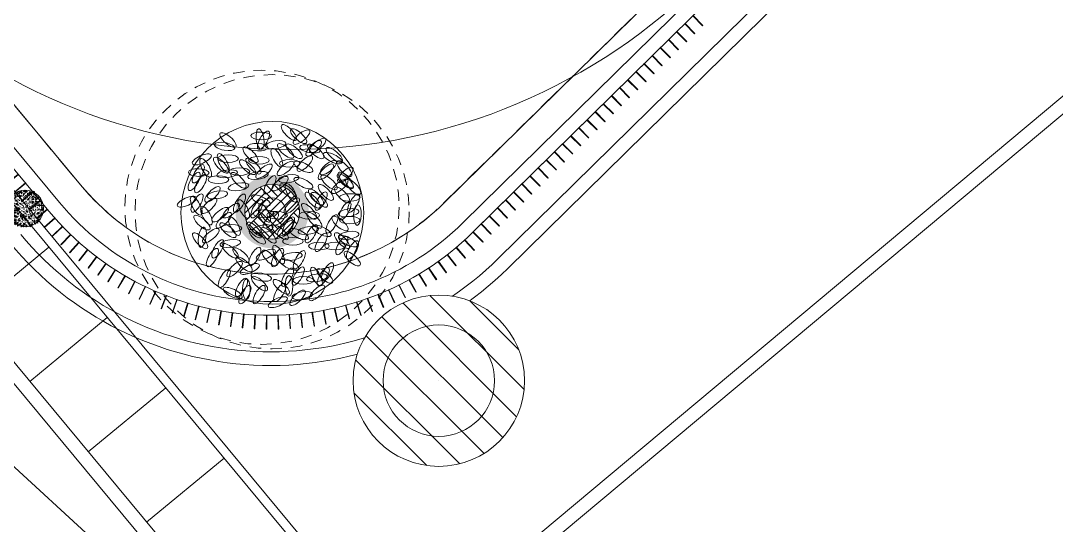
# Model space of a CAD drawing. Header units: millimetres. Extents: x 2471 to 2909, y 1327 to 1568.
# Drawn here: x 2659.06 to 2670.38, y 1365.26 to 1370.78 of the extents above; entities that cross this region are included whole.
import ezdxf

# ---------------------------------------------------------------- set-up
doc = ezdxf.new("R2010")
doc.units = ezdxf.units.MM
doc.set_wipeout_variables(frame=1)
for name, pattern in [('HIDDEN', [0.375, 0.25, -0.125]), ('XREF_PAISAJISMO_200612$0$HIDDEN2', [0.1875, 0.125, -0.0625]), ('XREF_PISOS_200612$0$DASHED', [19.05, 12.7, -6.35]), ('XREF_PISOS_200612$0$HIDDEN2', [0.1875, 0.125, -0.0625])]:
    doc.linetypes.add(name, pattern=pattern)
doc.layers.get('0').update_dxf_attribs({"color": 251, "lineweight": 9})
doc.layers.get('DEFPOINTS').update_dxf_attribs({"color": 251, "lineweight": 9})
for name, color, linetype, lineweight in [('A-MURO BAJO', 251, 'Continuous', 13), ('A-MUROS', 251, 'Continuous', 13), ('A-PROYECCIONES', 251, 'HIDDEN', 13), ('A_30_DispositivosSanit', 251, 'Continuous', 13), ('XREF_PAISAJISMO_200612$0$A-CARP', 251, 'Continuous', 13), ('XREF_PAISAJISMO_200612$0$A-MURO BAJO', 251, 'Continuous', 13), ('XREF_PAISAJISMO_200612$0$A-PISO', 251, 'Continuous', 13), ('XREF_PAISAJISMO_200612$0$A-PISO-BAJO', 251, 'Continuous', 13), ('XREF_PAISAJISMO_200612$0$HATCH', 251, 'Continuous', 13), ('XREF_PAISAJISMO_200612$0$I-VEGETACION', 251, 'Continuous', 13), ('XREF_PISOS_200612$0$A-HATCH-PISOS', 251, 'Continuous', 13), ('XREF_PISOS_200612$0$A-TECHO-PROY', 251, 'XREF_PISOS_200612$0$DASHED', 13), ('XREF_VEGETACION_200612$0$0_PA_alternathera verde', 251, 'Continuous', 13), ('XREF_VEGETACION_200612$0$0_PA_arrayan', 251, 'Continuous', 13), ('XREF_VEGETACION_200612$0$0_PA_ficus', 251, 'Continuous', 13)]:
    doc.layers.add(name, color=color, linetype=linetype, lineweight=lineweight)

# ---------------------------------------------------------------- blocks, each defined once
blk = doc.blocks.new('CERCO_TORRE-A_01_PISO-2')
at = {"layer": 'A-MURO BAJO', "color": 252}
for p, q in [((1.127, 6, 0), (0.027, 6.005, 0)), ((1.122, 5, 0), (0.022, 5.005, 0)), ((1.118, 4, 0), (0.018, 4.005, 0)), ((1.113, 3, 0), (0.013, 3.005, 0))]:
    blk.add_line(p, q, dxfattribs=at)
at = {"layer": 'A-MURO BAJO', "color": 252, "elevation": 0}
blk.add_lwpolyline([(3, 0), (1.1, 0), (1.223, 27.745)], dxfattribs=at)
at = {"layer": 'A-MURO BAJO', "color": 4, "elevation": 0}
blk.add_lwpolyline([(3, 0.1), (1.2, 0.1), (1.323, 27.745)], dxfattribs=at)
at = {"layer": 'A-MUROS', "color": 3, "elevation": 0}
blk.add_lwpolyline([(-2.086, 14.8), (-0.084, 14.8), (-0.149, 0.15), (-2, 0.15), (-2, 0), (0, 0), (0.123, 27.75), (-3.686, 27.75)], dxfattribs=at)
at = {"layer": 'A-PROYECCIONES', "linetype": 'Continuous', "ltscale": 0.5}
blk.add_line((-0.149, 0.15, 0), (-2.086, 14.8, 0), dxfattribs=at)
blk = doc.blocks.new('XREF_VEGETACION_200612$0$FICUS')
at = {"color": 251, "lineweight": 9}
blk.add_circle((0.5865, 0.3153), 0.4, dxfattribs=at)
at = {"color": 251, "lineweight": 0, "extrusion": (0, 0, -1)}
for centre, major_axis in [((0.5327, 0.6382), (-0.0064, 0.0447)), ((0.5477, 0.6331), (0.0223, 0.0393)), ((0.7673, 0.598), (0.0319, 0.0319)), ((0.6016, 0.6138), (0.0446, 0.007)), ((0.7287, 0.531), (0.0319, 0.0319)), ((0.2625, 0.4863), (0.0223, 0.0393)), ((0.3889, 0.4862), (0.0446, 0.007)), ((0.5236, 0.4791), (0.0446, 0.007)), ((0.8209, 0.4955), (0.0319, 0.0319)), ((0.906, 0.4813), (0.0319, 0.0319)), ((0.2444, 0.4529), (0.0223, 0.0393)), ((0.2729, 0.4434), (0.0223, 0.0393)), ((0.5762, 0.4382), (0.0223, 0.0393)), ((0.6584, 0.4649), (0.0446, 0.007)), ((0.3245, 0.3963), (0.0319, 0.0319)), ((0.3463, 0.394), (0.0446, 0.007)), ((0.4385, 0.4295), (0.0446, 0.007)), ((0.7997, 0.3669), (0.0223, 0.0393)), ((0.257, 0.3584), (0.0223, 0.0393)), ((0.3103, 0.3466), (0.0319, 0.0319)), ((0.4431, 0.3574), (0.0223, 0.0393)), ((0.5191, 0.3336), (0.0223, 0.0393)), ((0.672, 0.3466), (0.0319, 0.0319)), ((0.9043, 0.3241), (0.0223, 0.0393)), ((0.9424, 0.3574), (0.0223, 0.0393)), ((0.3741, 0.2828), (0.0319, 0.0319)), ((0.549, 0.3118), (0.0452, 0)), ((0.5798, 0.2828), (0.0319, 0.0319)), ((0.9208, 0.3161), (0.0446, 0.007)), ((0.6436, 0.2474), (0.0319, 0.0319)), ((0.6571, 0.2575), (0.0223, 0.0393)), ((0.8473, 0.267), (0.0223, 0.0393)), ((0.9249, 0.2834), (0.0452, 0)), ((0.5449, 0.2452), (0.0446, 0.007)), ((0.7435, 0.2381), (0.0446, 0.007)), ((0.7569, 0.2242), (0.0223, 0.0393)), ((0.7997, 0.1862), (0.0223, 0.0393)), ((0.9208, 0.2168), (0.0446, 0.007)), ((0.3479, 0.1577), (0.0223, 0.0393)), ((0.4031, 0.1814), (0.0446, 0.007)), ((0.8906, 0.1722), (0.0223, 0.0393)), ((0.9376, 0.1529), (0.0223, 0.0393)), ((0.3242, 0.1197), (0.0223, 0.0393)), ((0.5096, 0.1244), (0.0223, 0.0393)), ((0.6095, 0.1197), (0.0223, 0.0393)), ((0.6726, 0.1246), (0.0446, 0.007)), ((0.7046, 0.1101), (0.0223, 0.0393)), ((0.4215, 0.0689), (0.0319, 0.0319)), ((0.8282, 0.057), (0.0223, 0.0393)), ((0.3764, 0.0287), (0.0223, 0.0393)), ((0.6527, 0.0336), (0.0223, 0.0393)), ((0.6999, 0.0388), (0.0223, 0.0393)), ((0.7812, 0.0312), (0.0446, 0.007)), ((0.8094, 0.0364), (0.0223, 0.0393)), ((0.4515, -0.0113), (0.0223, 0.0393)), ((0.4667, -0.0426), (0.0223, 0.0393)), ((0.4731, -0.0189), (0, 0.0452)), ((0.5285, -0.0426), (0.0223, 0.0393)), ((0.6189, -0.0331), (0.0223, 0.0393)), ((0.6594, -0.0044), (0, 0.0452)), ((0.7815, -0.0351), (0.0319, 0.0319)), ((0.6972, -0.0563), (0.0319, 0.0319)), ((0.7174, -0.0468), (0.0446, 0.007))]:
    blk.add_ellipse(centre, major_axis=major_axis, ratio=0.368421, start_param=3.141593, end_param=9.424778, dxfattribs=at)
at = {"color": 251, "lineweight": 0}
for centre, major_axis in [((0.6588, 0.667), (-0.031, 0.0328)), ((0.3781, 0.6063), (-0.0444, 0.0083)), ((0.4912, 0.5699), (-0.031, 0.0328)), ((0.5221, 0.6028), (-0.0452, 0.0013)), ((0.6061, 0.5569), (-0.0212, 0.0399)), ((0.7511, 0.5955), (-0.0444, 0.0083)), ((0.2948, 0.5127), (-0.0212, 0.0399)), ((0.3622, 0.5239), (-0.031, 0.0328)), ((0.3716, 0.5343), (-0.0212, 0.0399)), ((0.504, 0.5199), (-0.031, 0.0328)), ((0.9016, 0.5089), (-0.031, 0.0328)), ((0.2644, 0.4918), (-0.0452, 0.0013)), ((0.4384, 0.4579), (-0.031, 0.0328)), ((0.9073, 0.4591), (-0.031, 0.0328)), ((0.9403, 0.4295), (-0.031, 0.0328)), ((0.6683, 0.403), (-0.0212, 0.0399)), ((0.7629, 0.371), (-0.031, 0.0328)), ((0.7775, 0.3848), (-0.031, 0.0328)), ((0.8206, 0.4048), (-0.031, 0.0328)), ((0.8922, 0.3941), (-0.031, 0.0328)), ((0.2534, 0.3462), (-0.0212, 0.0399)), ((0.461, 0.332), (-0.0212, 0.0399)), ((0.2984, 0.3033), (-0.0212, 0.0399)), ((0.5525, 0.3152), (-0.0212, 0.0399)), ((0.7473, 0.3218), (-0.031, 0.0328)), ((0.7705, 0.2827), (-0.031, 0.0328)), ((0.9588, 0.3057), (0.0013, 0.0452)), ((0.4208, 0.2571), (-0.0212, 0.0399)), ((0.5068, 0.2404), (-0.031, 0.0328)), ((0.2706, 0.1932), (0.031, -0.0328)), ((0.2798, 0.2088), (-0.0077, -0.0445)), ((0.57, 0.2174), (-0.031, 0.0328)), ((0.8913, 0.1938), (-0.031, 0.0328)), ((0.5743, 0.118), (-0.031, 0.0328)), ((0.6139, 0.1328), (-0.0212, 0.0399)), ((0.5382, 0.0345), (-0.0444, 0.0083)), ((0.7797, 0.0367), (-0.0212, 0.0399))]:
    blk.add_ellipse(centre, major_axis=major_axis, ratio=0.368421, start_param=3.141593, end_param=9.424778, dxfattribs=at)
for centre, major_axis in [((0.7013, 0.6512), (-0.034, 0.0297)), ((0.3926, 0.634), (-0.034, 0.0297)), ((0.5377, 0.652), (0.0452, -0.0013)), ((0.6447, 0.5865), (-0.034, 0.0297)), ((0.6822, 0.5851), (-0.034, 0.0297)), ((0.7761, 0.5846), (-0.034, 0.0297)), ((0.8574, 0.5691), (-0.034, 0.0297)), ((0.4782, 0.5152), (-0.034, 0.0297)), ((0.7223, 0.5169), (-0.0407, 0.0197)), ((0.8507, 0.555), (-0.0407, 0.0197)), ((0.7223, 0.4456), (-0.0407, 0.0197)), ((0.8349, 0.4486), (-0.034, 0.0297)), ((0.9062, 0.4534), (-0.034, 0.0297)), ((0.6542, 0.4106), (-0.034, 0.0297)), ((0.7921, 0.3726), (-0.034, 0.0297)), ((0.5369, 0.3696), (-0.0407, 0.0197)), ((0.6073, 0.3051), (0.0452, -0.0013)), ((0.2785, 0.2727), (-0.034, 0.0297)), ((0.3926, 0.2395), (-0.034, 0.0297)), ((0.8824, 0.2688), (-0.034, 0.0297)), ((0.521, 0.2109), (-0.034, 0.0297)), ((0.6209, 0.2299), (-0.034, 0.0297)), ((0.7033, 0.2222), (-0.0407, 0.0197)), ((0.8032, 0.2364), (-0.0407, 0.0197)), ((0.4021, 0.1491), (-0.034, 0.0297)), ((0.9175, 0.1913), (-0.0407, 0.0197)), ((0.4497, 0.1301), (-0.034, 0.0297)), ((0.9359, 0.1151), (-0.034, 0.0297)), ((0.463, 0.0902), (-0.034, 0.0297)), ((0.6605, 0.0891), (-0.0407, 0.0197)), ((0.8163, 0.0391), (-0.034, 0.0297)), ((0.5304, 0.0058), (-0.034, 0.0297)), ((0.6255, -0.0084), (-0.034, 0.0297)), ((0.4131, -0.0352), (-0.0407, 0.0197))]:
    blk.add_ellipse(centre, major_axis=major_axis, ratio=0.368421, dxfattribs=at)
at = {"color": 251, "lineweight": 0, "extrusion": (0, 0, -1)}
for centre, major_axis in [((0.7137, 0.6467), (0.0348, 0.0288)), ((0.7849, 0.6104), (0.0348, 0.0288)), ((0.2781, 0.5492), (0.0412, 0.0185)), ((0.393, 0.5528), (-0.0452, 0)), ((0.5277, 0.5457), (-0.0452, 0)), ((0.6441, 0.5097), (0.0348, 0.0288)), ((0.6625, 0.5316), (-0.0452, 0)), ((0.8313, 0.5135), (0.0348, 0.0288)), ((0.4426, 0.4961), (-0.0452, 0)), ((0.5502, 0.4976), (0.0348, 0.0288)), ((0.3504, 0.4607), (-0.0452, 0)), ((0.62, 0.4434), (0.0348, 0.0288)), ((0.8813, 0.4312), (0.0348, 0.0288)), ((0.2124, 0.3643), (0.0412, 0.0185)), ((0.9249, 0.3827), (-0.0452, 0)), ((0.3585, 0.3074), (0.0348, 0.0288)), ((0.4066, 0.325), (0.0348, 0.0288)), ((0.7476, 0.3047), (-0.0452, 0)), ((0.3174, 0.2154), (-0.0348, -0.0288)), ((0.4072, 0.248), (-0.0452, 0)), ((0.6767, 0.1913), (-0.0452, 0)), ((0.7901, 0.17), (-0.0452, 0)), ((0.861, 0.17), (-0.0452, 0)), ((0.5581, 0.1323), (0.0412, 0.0185)), ((0.488, 0.0697), (0.0412, 0.0185)), ((0.7215, 0.0198), (-0.0452, 0)), ((0.6107, -0.0757), (0.0412, 0.0185))]:
    blk.add_ellipse(centre, major_axis=major_axis, ratio=0.368421, dxfattribs=at)
blk = doc.blocks.new('XREF_VEGETACION_200612$0$vib 2')
at = {"layer": 'XREF_VEGETACION_200612$0$0_PA_arrayan', "color": 68, "true_color": 0x3d5200}
for points in [[(471.903, 17.319), (471.913, 17.309), (471.928, 17.311), (471.915, 17.324)], [(471.914, 17.348), (471.92, 17.335), (471.935, 17.333), (471.927, 17.349)], [(471.931, 17.375), (471.936, 17.362), (471.95, 17.358), (471.944, 17.375)], [(471.967, 17.324), (471.963, 17.337), (471.949, 17.342), (471.954, 17.325)], [(471.969, 17.37), (471.971, 17.356), (471.984, 17.35), (471.982, 17.367)], [(471.999, 17.403), (471.987, 17.384), (471.995, 17.362), (472.011, 17.386)], [(472.007, 17.349), (472.006, 17.335), (472.018, 17.325), (472.019, 17.343)], [(472.024, 17.409), (472.018, 17.396), (472.025, 17.383), (472.033, 17.399)], [(472.031, 17.389), (472.027, 17.376), (472.037, 17.364), (472.041, 17.382)], [(472.065, 17.376), (472.059, 17.363), (472.066, 17.35), (472.074, 17.367)], [(472.069, 17.417), (472.065, 17.403), (472.073, 17.391), (472.079, 17.408)], [(472.086, 17.325), (472.08, 17.312), (472.088, 17.299), (472.095, 17.316)], [(472.096, 17.408), (472.088, 17.397), (472.092, 17.383), (472.103, 17.397)], [(472.123, 17.381), (472.112, 17.374), (472.11, 17.359), (472.126, 17.369)], [(472.15, 17.398), (472.139, 17.388), (472.141, 17.373), (472.154, 17.385)], [(472.169, 17.375), (472.156, 17.368), (472.154, 17.354), (472.17, 17.362)], [(472.197, 17.333), (472.183, 17.333), (472.174, 17.32), (472.192, 17.321)], [(472.192, 17.403), (472.187, 17.381), (472.203, 17.363), (472.209, 17.392)], [(472.197, 17.384), (472.187, 17.375), (472.188, 17.36), (472.202, 17.372)], [(472.23, 17.353), (472.217, 17.349), (472.212, 17.335), (472.229, 17.34)], [(472.243, 17.337), (472.23, 17.332), (472.225, 17.318), (472.242, 17.324)], [(472.265, 17.328), (472.252, 17.323), (472.248, 17.309), (472.265, 17.315)], [(471.855, 17.199), (471.841, 17.198), (471.833, 17.186), (471.851, 17.186)], [(471.863, 17.233), (471.849, 17.232), (471.841, 17.22), (471.859, 17.221)], [(471.843, 17.259), (471.852, 17.248), (471.867, 17.249), (471.855, 17.263)], [(471.885, 17.182), (471.872, 17.184), (471.861, 17.173), (471.879, 17.171)], [(471.864, 17.264), (471.874, 17.255), (471.889, 17.257), (471.876, 17.269)], [(471.867, 17.283), (471.876, 17.272), (471.89, 17.272), (471.88, 17.287)], [(471.877, 17.31), (471.887, 17.3), (471.901, 17.302), (471.889, 17.315)], [(471.884, 17.218), (471.894, 17.208), (471.909, 17.211), (471.896, 17.223)], [(471.888, 17.242), (471.898, 17.233), (471.913, 17.236), (471.899, 17.248)], [(471.898, 17.271), (471.906, 17.259), (471.92, 17.258), (471.911, 17.273)], [(471.918, 17.21), (471.929, 17.201), (471.943, 17.205), (471.929, 17.216)], [(471.921, 17.304), (471.933, 17.297), (471.946, 17.303), (471.93, 17.312)], [(471.976, 17.183), (471.962, 17.185), (471.951, 17.175), (471.969, 17.172)], [(471.953, 17.281), (471.96, 17.269), (471.975, 17.267), (471.966, 17.282)], [(471.96, 17.239), (471.967, 17.227), (471.982, 17.226), (471.972, 17.241)], [(472.006, 17.319), (472.009, 17.305), (472.023, 17.299), (472.019, 17.317)], [(472.012, 17.239), (472.019, 17.226), (472.033, 17.224), (472.025, 17.24)], [(472.131, 17.309), (472.121, 17.3), (472.122, 17.285), (472.136, 17.297)], [(472.191, 17.298), (472.177, 17.297), (472.169, 17.285), (472.187, 17.286)], [(472.194, 17.265), (472.18, 17.264), (472.171, 17.252), (472.189, 17.252)], [(472.23, 17.232), (472.217, 17.236), (472.205, 17.227), (472.222, 17.222)], [(472.235, 17.274), (472.222, 17.27), (472.216, 17.256), (472.234, 17.261)], [(472.238, 17.305), (472.225, 17.3), (472.221, 17.286), (472.238, 17.292)], [(472.261, 17.259), (472.248, 17.258), (472.239, 17.246), (472.257, 17.247)], [(472.286, 17.215), (472.274, 17.222), (472.26, 17.217), (472.275, 17.207)], [(472.295, 17.296), (472.281, 17.298), (472.271, 17.287), (472.289, 17.285)], [(472.301, 17.266), (472.288, 17.268), (472.277, 17.258), (472.295, 17.255)], [(472.314, 17.211), (472.301, 17.216), (472.289, 17.208), (472.306, 17.201)], [(472.316, 17.247), (472.302, 17.246), (472.294, 17.234), (472.312, 17.235)], [(472.323, 17.177), (472.311, 17.184), (472.298, 17.178), (472.313, 17.169)], [(471.853, 17.149), (471.839, 17.15), (471.829, 17.139), (471.847, 17.137)], [(471.856, 17.126), (471.842, 17.125), (471.834, 17.113), (471.852, 17.114)], [(471.866, 17.168), (471.853, 17.171), (471.841, 17.162), (471.859, 17.157)], [(471.866, 17.076), (471.852, 17.075), (471.844, 17.063), (471.862, 17.064)], [(471.887, 17.121), (471.873, 17.12), (471.865, 17.108), (471.883, 17.108)], [(471.89, 17.066), (471.876, 17.065), (471.868, 17.053), (471.886, 17.054)], [(471.896, 17.05), (471.883, 17.044), (471.88, 17.03), (471.896, 17.037)], [(471.91, 17.177), (471.897, 17.178), (471.886, 17.168), (471.904, 17.166)], [(471.91, 17.081), (471.896, 17.08), (471.888, 17.068), (471.906, 17.069)], [(471.916, 17.133), (471.902, 17.132), (471.894, 17.12), (471.912, 17.121)], [(471.922, 17.107), (471.908, 17.106), (471.9, 17.094), (471.918, 17.095)], [(471.946, 17.074), (471.933, 17.074), (471.924, 17.061), (471.942, 17.062)], [(471.95, 17.12), (471.936, 17.116), (471.931, 17.102), (471.948, 17.107)], [(471.934, 17.13), (471.948, 17.132), (471.954, 17.146), (471.936, 17.142)], [(471.968, 17.066), (471.954, 17.061), (471.949, 17.048), (471.967, 17.053)], [(471.979, 17.151), (471.966, 17.151), (471.957, 17.139), (471.975, 17.139)], [(471.996, 17.107), (471.982, 17.106), (471.974, 17.094), (471.992, 17.094)], [(472.008, 17.165), (471.994, 17.167), (471.984, 17.157), (472.002, 17.154)], [(472.024, 17.124), (472.01, 17.124), (472.002, 17.111), (472.02, 17.112)], [(472.027, 17.082), (472.018, 17.071), (472.021, 17.057), (472.033, 17.071)], [(472.041, 17.057), (472.034, 17.045), (472.04, 17.032), (472.049, 17.047)], [(472.058, 17.096), (472.05, 17.085), (472.055, 17.071), (472.065, 17.085)], [(472.083, 17.067), (472.073, 17.057), (472.075, 17.043), (472.088, 17.055)], [(472.101, 17.14), (472.1, 17.126), (472.112, 17.116), (472.113, 17.134)], [(472.143, 17.038), (472.143, 17.052), (472.131, 17.061), (472.131, 17.043)], [(472.153, 17.081), (472.161, 17.07), (472.176, 17.069), (472.166, 17.084)], [(472.271, 17.106), (472.262, 17.117), (472.248, 17.118), (472.258, 17.103)], [(472.262, 17.059), (472.273, 17.051), (472.287, 17.054), (472.273, 17.066)], [(472.305, 17.076), (472.296, 17.087), (472.281, 17.086), (472.293, 17.072)], [(472.32, 17.152), (472.308, 17.159), (472.295, 17.154), (472.31, 17.144)], [(472.323, 17.103), (472.312, 17.112), (472.298, 17.108), (472.312, 17.097)], [(471.902, 17.026), (471.89, 17.019), (471.888, 17.004), (471.904, 17.013)], [(471.93, 17.035), (471.918, 17.029), (471.915, 17.014), (471.931, 17.022)], [(471.93, 17.01), (471.918, 17.004), (471.915, 16.989), (471.931, 16.997)], [(471.952, 16.993), (471.939, 16.988), (471.935, 16.973), (471.952, 16.98)], [(471.957, 16.973), (471.944, 16.966), (471.942, 16.952), (471.958, 16.96)], [(471.96, 17.025), (471.949, 17.017), (471.948, 17.002), (471.963, 17.012)], [(471.983, 16.985), (471.972, 16.977), (471.972, 16.962), (471.986, 16.973)], [(471.99, 16.957), (471.979, 16.949), (471.978, 16.934), (471.993, 16.945)], [(472.009, 17.017), (471.998, 17.009), (471.999, 16.994), (472.013, 17.005)], [(472.022, 16.974), (472.015, 16.962), (472.021, 16.948), (472.03, 16.964)], [(472.03, 16.948), (472.022, 16.936), (472.027, 16.922), (472.037, 16.937)], [(472.058, 16.949), (472.052, 16.936), (472.059, 16.923), (472.067, 16.94)], [(472.07, 16.975), (472.065, 16.962), (472.072, 16.949), (472.08, 16.966)], [(472.085, 17.034), (472.081, 17.021), (472.09, 17.009), (472.095, 17.026)], [(472.098, 16.949), (472.092, 16.937), (472.099, 16.924), (472.107, 16.94)], [(472.134, 16.968), (472.129, 16.955), (472.138, 16.942), (472.144, 16.96)], [(472.148, 16.948), (472.145, 16.934), (472.155, 16.923), (472.159, 16.941)], [(472.165, 16.966), (472.169, 16.953), (472.183, 16.948), (472.178, 16.965)], [(472.198, 17.007), (472.203, 16.994), (472.217, 16.99), (472.211, 17.007)], [(472.203, 16.981), (472.207, 16.968), (472.22, 16.962), (472.216, 16.98)], [(472.232, 16.992), (472.236, 16.978), (472.25, 16.973), (472.245, 16.99)], [(472.24, 17.009), (472.248, 16.998), (472.263, 16.998), (472.252, 17.012)], [(472.258, 17.028), (472.267, 17.018), (472.282, 17.02), (472.269, 17.033)]]:
    blk.add_lwpolyline(points, close=True, dxfattribs=at)
blk = doc.blocks.new('XREF_VEGETACION_200612$0$ARRAYAN')
at = {"layer": 'XREF_VEGETACION_200612$0$0_PA_arrayan', "true_color": 0x779e00}
h = blk.add_hatch(dxfattribs=at)
h.set_pattern_fill('AR-SAND', color=64, scale=0.0009, style=0)
h.set_pattern_definition([(37.5, (878.080566, 496.464243), (-0.001440028, 0.0440471914), [0, -0.0347472, 0, -0.038862, 0, -0.0371475]), (7.5, (878.080566, 496.46424), (0.040457095, 0.064514259), [0, -0.0187452, 0, -0.0313182, 0, -0.0120015]), (327.5, (878.05245, 496.464243), (0.0711893133, 0.0001293466), [0, -0.01143, 0, -0.041148, 0, -0.053721]), (317.5, (878.05245, 496.46424), (0.068720081, 0.020063639), [0, -0.005715, 0, -0.0269748, 0, -0.030861])])
h.paths.add_polyline_path([(784.315, 808.429, 1), (783.794, 808.429, 1)])
at = {"layer": 'XREF_VEGETACION_200612$0$0_PA_arrayan'}
blk.add_circle((784.058, 808.429), 0.276, dxfattribs=at)
at = {"layer": 'XREF_VEGETACION_200612$0$0_PA_arrayan', "color": 252, "xscale": 1.128600000000005, "yscale": 1.128600000000005, "zscale": 1.128600000000005}
blk.add_blockref('XREF_VEGETACION_200612$0$vib 2', (251.265, 789.051), dxfattribs=at)
blk = doc.blocks.new('XREF_PAISAJISMO_200612$0$arbol')
at = {"linetype": 'XREF_PAISAJISMO_200612$0$HIDDEN2'}
for centre in [(-0.111, 0.048), (0, 0)]:
    blk.add_circle(centre, 1.5, dxfattribs=at)
blk.add_circle((0, 0), 0.15)
blk = doc.blocks.new('XREF_PAISAJISMO_200612$0$baranda banca')
at = {"layer": 'XREF_PAISAJISMO_200612$0$HATCH', "true_color": 0xffffff}
h = blk.add_hatch(dxfattribs=at)
h.set_pattern_fill('ANGLE')
h.set_pattern_definition([(0, (-67.281, -29.5266), (0, 6.985), [5.08, -1.905]), (90, (-67.281, -29.5266), (-6.985, 4e-16), [5.08, -1.905])])
h.paths.add_polyline_path([(-0.119, -0.096), (-0.002, 0.002), (0.002, -0.002), (-0.116, -0.1)])
blk.add_lwpolyline([(-0.119, -0.096), (-0.002, 0.002), (0.002, -0.002), (-0.116, -0.1)], close=True)
blk = doc.blocks.new('*U235')
at = {"layer": 'XREF_PAISAJISMO_200612$0$A-CARP', "rotation": 230.3353759271826}
blk.add_blockref('XREF_PAISAJISMO_200612$0$baranda banca', (0.025, 0, 0), dxfattribs=at)
blk = doc.blocks.new('*U236')
at = {"layer": 'XREF_PAISAJISMO_200612$0$A-MURO BAJO', "color": 0, "linetype": 'ByBlock', "lineweight": -2, "transparency": 16777216, "rotation": 129.6708894672427}
for p in [(101.236, 48.621, 0), (101.316, 48.525, 0), (101.396, 48.429, 0), (101.475, 48.333, 0), (101.555, 48.237, 0)]:
    blk.add_blockref('*U235', p, dxfattribs=at)
blk = doc.blocks.new('A$Cda3111fd')
at = {"layer": 'XREF_PISOS_200612$0$A-HATCH-PISOS', "true_color": 0x92a9b0}
h = blk.add_hatch(color=253, dxfattribs=at)
h.dxf.hatch_style = 1
edge = h.paths.add_edge_path()
edge.add_arc((75.345, 12.076), 0.4, 0, 360)
edge = h.paths.add_edge_path(flags=17)
edge.add_arc((75.345, 12.076), 0.3, 0, 360)
at = {"layer": 'XREF_VEGETACION_200612$0$0_PA_alternathera verde', "true_color": 0xecedde, "transparency": 33554618}
h = blk.add_hatch(dxfattribs=at)
h.set_pattern_fill('BASKETWV', color=254, scale=0.5, angle=45, style=0, double=1, pattern_type=2)
h.set_pattern_definition([(45, (-8.21255, -0.8528), (0.08838835, 0.44194174), [0.5, -0.25]), (45, (-8.25675, -0.8086), (0.08838835, 0.44194174), [0.5, -0.25]), (45, (-8.30094, -0.76442), (0.08838835, 0.44194174), [0.5, -0.25]), (45, (-8.34513, -0.72022), (0.08838835, 0.44194174), [0.5, -0.25]), (45, (-8.38933, -0.67603), (0.08838835, 0.44194174), [-0.125, 0.25, -0.375]), (135, (-8.30094, -0.58764), (-0.4419417, -0.0883883), [0.25, -0.25]), (135, (-8.25675, -0.54344), (-0.4419417, -0.0883883), [0.25, -0.25]), (135, (-8.21255, -0.49925), (-0.4419417, -0.0883883), [0.25, -0.25]), (135, (-8.16836, -0.45506), (-0.4419417, -0.0883883), [0.25, -0.25]), (135, (-8.12416, -0.41086), (-0.4419417, -0.0883883), [0.25, -0.25])])
h.paths.add_polyline_path([(75.045, 12.076, 1), (75.645, 12.076, 1)])
at = {"layer": 'XREF_PAISAJISMO_200612$0$A-MURO BAJO'}
for p, q in [((91.405, 26.127, 0), (77.222, 12.169, 0)), ((91.616, 25.913, 0), (77.432, 11.955, 0)), ((91.721, 25.806, 0), (77.537, 11.848, 0)), ((91.721, 25.806, 0), (77.551, 11.862, 0)), ((92.001, 25.521, 0), (77.818, 11.563, 0)), ((92.107, 25.414, 0), (77.923, 11.456, 0)), ((88.522, 17.132, 0), (75.795, 6.481, 0)), ((88.639, 17.034, 0), (75.891, 6.366, 0))]:
    blk.add_line(p, q, dxfattribs=at)
for points in [[(73.25, 12.37, 0), (59.366, 29.11, 0), (59.23, 28.804, 0)], [(59.23, 28.804, 0), (73.019, 12.178, 0)], [(72.903, 12.083, 0), (59.163, 28.651, 0)]]:
    blk.add_polyline3d(points, dxfattribs=at)
for radius in [2.7, 3, 3.15, 3.55, 3.7]:
    blk.add_arc((75.328, 14.093, 0), radius, 219.6709, 314.5407, dxfattribs=at)
at = {"layer": 'XREF_PAISAJISMO_200612$0$A-PISO'}
blk.add_circle((75.345, 12.076, 0), 0.3, dxfattribs=at)
at = {"layer": 'XREF_PAISAJISMO_200612$0$A-PISO-BAJO'}
blk.add_circle((75.541, 19.15, 0), 6.393, dxfattribs=at)
at = {"layer": 'XREF_PISOS_200612$0$A-TECHO-PROY', "linetype": 'XREF_PISOS_200612$0$HIDDEN2', "ltscale": 2, "elevation": 0}
blk.add_lwpolyline([(59.366, 29.111), (73.248, 12.369, 0.439366), (77.22, 12.168), (91.405, 26.127, 0.567113), (90.919, 28.128), (83.852, 30.32, -0.598968), (83.25, 33.436), (87.343, 36.762, 0.801804), (86.297, 38.858), (81.245, 37.6, -0.656353), (79.237, 40.222), (81.078, 43.524, 0.697818), (79.609, 45.232), (73.037, 42.775)], format="xyb", dxfattribs=at)
at = {"layer": 'XREF_PAISAJISMO_200612$0$A-CARP'}
for p, rotation in [((79.948, 14.221, 0), 94.87628637095948), ((79.77, 14.045, 0), 94.87628637095948), ((79.859, 14.133, 0), 94.87628637095948), ((79.681, 13.958, 0), 94.87628637095948), ((79.592, 13.87, 0), 94.87628637095948), ((79.503, 13.782, 0), 94.87628637095948), ((79.325, 13.607, 0), 94.87628637095948), ((79.414, 13.695, 0), 94.87628637095948), ((79.235, 13.519, 0), 94.87628637095948), ((79.146, 13.432, 0), 94.87628637095948), ((78.968, 13.256, 0), 94.87628637095948), ((79.057, 13.344, 0), 94.87628637095948), ((78.879, 13.169, 0), 94.87628637095948), ((78.79, 13.081, 0), 94.87628637095948), ((78.612, 12.906, 0), 94.87628637095948), ((78.701, 12.993, 0), 94.87628637095948), ((78.523, 12.818, 0), 94.87628637095948), ((78.434, 12.73, 0), 94.87628637095948), ((78.345, 12.643, 0), 94.87628637095948), ((78.166, 12.467, 0), 94.87628637095948), ((78.255, 12.555, 0), 94.87628637095948), ((78.077, 12.379, 0), 94.87628637095948), ((77.988, 12.292, 0), 94.87628637095948), ((77.81, 12.116, 0), 94.87628637095948), ((77.899, 12.204, 0), 94.87628637095948), ((72.969, 12.006, 0), 1.827093547029075), ((77.721, 12.029, 0), 94.87628637095948), ((73.053, 11.915, 0), 4.100735591198877), ((77.632, 11.941, 0), 94.87628637095948), ((73.141, 11.826, 0), 6.374377635368498), ((77.543, 11.853, 0), 94.87628637095948), ((73.233, 11.741, 0), 8.648019679538294), ((77.358, 11.685, 0), 90.49913326965235), ((77.452, 11.767, 0), 92.77277531382231), ((73.328, 11.66, 0), 10.92166172370793), ((73.426, 11.583, 0), 13.19530376787753), ((77.261, 11.606, 0), 88.22549122548239), ((73.527, 11.509, 0), 15.46894581204747), ((73.631, 11.44, 0), 17.74258785621727), ((77.058, 11.461, 0), 83.67820713714315), ((77.161, 11.532, 0), 85.95184918131278), ((73.737, 11.375, 0), 20.01622990038687), ((76.844, 11.332, 0), 79.13092304880325), ((76.952, 11.394, 0), 81.40456509297321), ((73.846, 11.314, 0), 22.28987194455664), ((73.958, 11.257, 0), 24.56351398872662), ((76.62, 11.221, 0), 74.58363896046336), ((76.733, 11.274, 0), 76.85728100463331), ((74.071, 11.205, 0), 26.83715603289625), ((74.187, 11.157, 0), 29.11079807706587), ((74.304, 11.115, 0), 31.38444012123583), ((76.388, 11.127, 0), 70.03635487212347), ((76.505, 11.172, 0), 72.30999691629341), ((74.423, 11.076, 0), 33.65808216540576), ((74.543, 11.043, 0), 35.93172420957569), ((74.665, 11.014, 0), 38.20536625374564), ((74.788, 10.99, 0), 40.47900829791543), ((75.906, 10.997, 0), 60.94178669544414), ((76.028, 11.022, 0), 63.21542873961411), ((76.15, 11.053, 0), 65.48907078378389), ((76.27, 11.088, 0), 67.76271282795365), ((74.911, 10.971, 0), 42.7526503420854), ((75.035, 10.957, 0), 45.02629238625518), ((75.16, 10.948, 0), 47.29993443042529), ((75.285, 10.944, 0), 49.57357647459508), ((75.41, 10.945, 0), 51.84721851876454), ((75.534, 10.95, 0), 54.12086056293433), ((75.659, 10.961, 0), 56.39450260710441), ((75.783, 10.976, 0), 58.66814465127423)]:
    blk.add_blockref('XREF_PAISAJISMO_200612$0$baranda banca', p, dxfattribs=dict(at, rotation=rotation))
at = {"layer": 'XREF_PAISAJISMO_200612$0$A-MURO BAJO', "color": 5}
blk.add_blockref('*U236', (-28.652, -36.154, 0), dxfattribs=at)
at = {"layer": 'XREF_PAISAJISMO_200612$0$I-VEGETACION'}
blk.add_blockref('XREF_PAISAJISMO_200612$0$arbol', (75.345, 12.076, 0), dxfattribs=at)
at = {"layer": 'XREF_VEGETACION_200612$0$0_PA_arrayan', "color": 7, "xscale": 0.7242357440580973, "yscale": 0.7242357440580973, "zscale": 0.7242357440580973}
blk.add_blockref('XREF_VEGETACION_200612$0$ARRAYAN', (-495.198, -573.382, 0), dxfattribs=at)
at = {"layer": 'XREF_VEGETACION_200612$0$0_PA_ficus', "xscale": 2.49999999999999, "yscale": 2.49999999999999, "zscale": 2.49999999999999}
blk.add_blockref('XREF_VEGETACION_200612$0$FICUS', (73.881, 11.275, 0), dxfattribs=at)
blk = doc.blocks.new('Buzon Exist')
blk.add_wipeout([(2, 0), (1.983, 0.261), (1.932, 0.518), (1.848, 0.765), (1.732, 1), (1.587, 1.218), (1.414, 1.414), (1.218, 1.587), (1, 1.732), (0.765, 1.848), (0.518, 1.932), (0.261, 1.983), (0, 2), (-0.261, 1.983), (-0.518, 1.932), (-0.765, 1.848), (-1, 1.732), (-1.218, 1.587), (-1.414, 1.414), (-1.587, 1.218), (-1.732, 1), (-1.848, 0.765), (-1.932, 0.518), (-1.983, 0.261), (-2, 0), (-1.983, -0.261), (-1.932, -0.518), (-1.848, -0.765), (-1.732, -1), (-1.587, -1.218), (-1.414, -1.414), (-1.218, -1.587), (-1, -1.732), (-0.765, -1.848), (-0.518, -1.932), (-0.261, -1.983), (0, -2), (0.261, -1.983), (0.518, -1.932), (0.765, -1.848), (1, -1.732), (1.218, -1.587), (1.414, -1.414), (1.587, -1.218), (1.732, -1), (1.848, -0.765), (1.932, -0.518), (1.983, -0.261)])
h = blk.add_hatch()
h.set_pattern_fill('ANSI31', color=8, scale=0.18)
h.set_pattern_definition([(45, (-3514.23034, -2252.77836), (-0.404111525, 0.404111525), [])])
edge = h.paths.add_edge_path()
edge.add_arc((0, 0), 2, 0, 360)
for radius in [2, 1.3]:
    blk.add_circle((0, 0), radius)
at = {"layer": 'DEFPOINTS'}
blk.add_lwpolyline([(0, 0), (0, 0)], dxfattribs=at)
blk = doc.blocks.new('desague')
at = {"layer": 'A_30_DispositivosSanit', "color": 8, "xscale": 0.4687500237006266, "yscale": 0.4687500237006266, "zscale": 0.4687500237006266, "rotation": 270}
blk.add_blockref('Buzon Exist', (23.602, -136.02), dxfattribs=at)

msp = doc.modelspace()

# ---------------------------------------------------------------- block references
msp.add_blockref('A$Cda3111fd', (2586.461, 1356.615, 0))
at = {"rotation": 39.92553827807826}
msp.add_blockref('CERCO_TORRE-A_01_PISO-2', (2662.352, 1362.98, 0), dxfattribs=at)

# ---------------------------------------------------------------- next in the draw order: block references
msp.add_blockref('desague', (2640.027, 1502.862))

doc.saveas('drawing.dxf')
